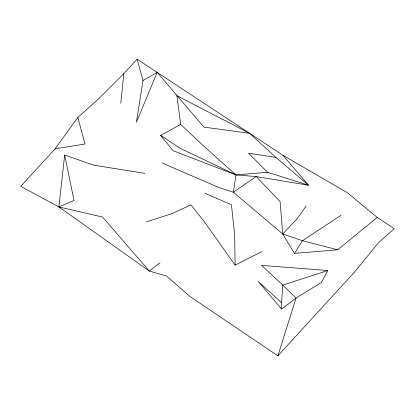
<?xml version="1.0" encoding="UTF-8"?>
<svg xmlns="http://www.w3.org/2000/svg" width="415" height="415" viewBox="0 0 415 415"><rect width="100%" height="100%" fill="white"/><g stroke="black" fill="none" stroke-linecap="round" stroke-linejoin="round"><path stroke-width="0.62" d="M281.583 302.696L282.781 285.11L261.626 265.387L327.845 270.523L321.366 282.496L296.051 298.079L281.655 309.05L258.27 281.557L281.583 302.696L281.655 309.05M120.807 103.252L123.836 73.678L137.116 59.163L283.051 155.36L347.422 192.742L377.183 217.408L394.25 228.66L378.553 242.651L354.228 272.401L277.884 355.837L190.355 296.741L166.457 275.996L149.317 271.088L58.883 206.914L20.75 186.34L55.05 148.861L77.854 117.487L98.713 98.708L123.836 73.678M160.04 262.7L149.317 271.088L102.588 217.055L58.883 206.914L64.693 155.023L93.572 165.144L144.845 173.361M137.116 59.163L143.025 80.474L136.379 122.3L157.181 72.392L203.967 127.12L249.56 133.282L275.959 157.404L308.506 185.225L256.257 176.583L235.974 174.917L173.107 150.733L160.621 135.352L180.738 124.448L176.857 95.694L249.56 133.282M277.884 355.837L296.051 298.079L282.781 285.11L327.845 270.523M162.078 162.976L219.276 187.684L233.344 192.212L282.755 233.993L294.401 253.404L302.478 240.716L341.016 215.292M306.135 205.99L297.405 218.373L282.755 233.993L302.478 240.716L337.68 249.804L377.183 217.408M143.025 80.474L157.181 72.392M146.288 221.911L171.794 213.694L190.905 204.854L204.014 221.33L235.103 265.102L261.808 251.64M58.883 206.914L74.015 200.507L64.693 155.023M55.05 148.861L84.992 144L77.854 117.487M283.051 155.36L308.506 185.225L267.582 172.272L235.974 174.917L180.094 148.264L160.621 135.352M294.401 253.404L337.68 249.804M275.959 157.404L248.528 153.187L267.582 172.272M204.927 193.26L231.425 204.751L234.651 234.47L235.103 265.102M180.738 124.448L202.914 145.385L235.974 174.917L233.344 192.212L256.257 176.583L280.089 201.591L282.755 233.993"/></g></svg>
